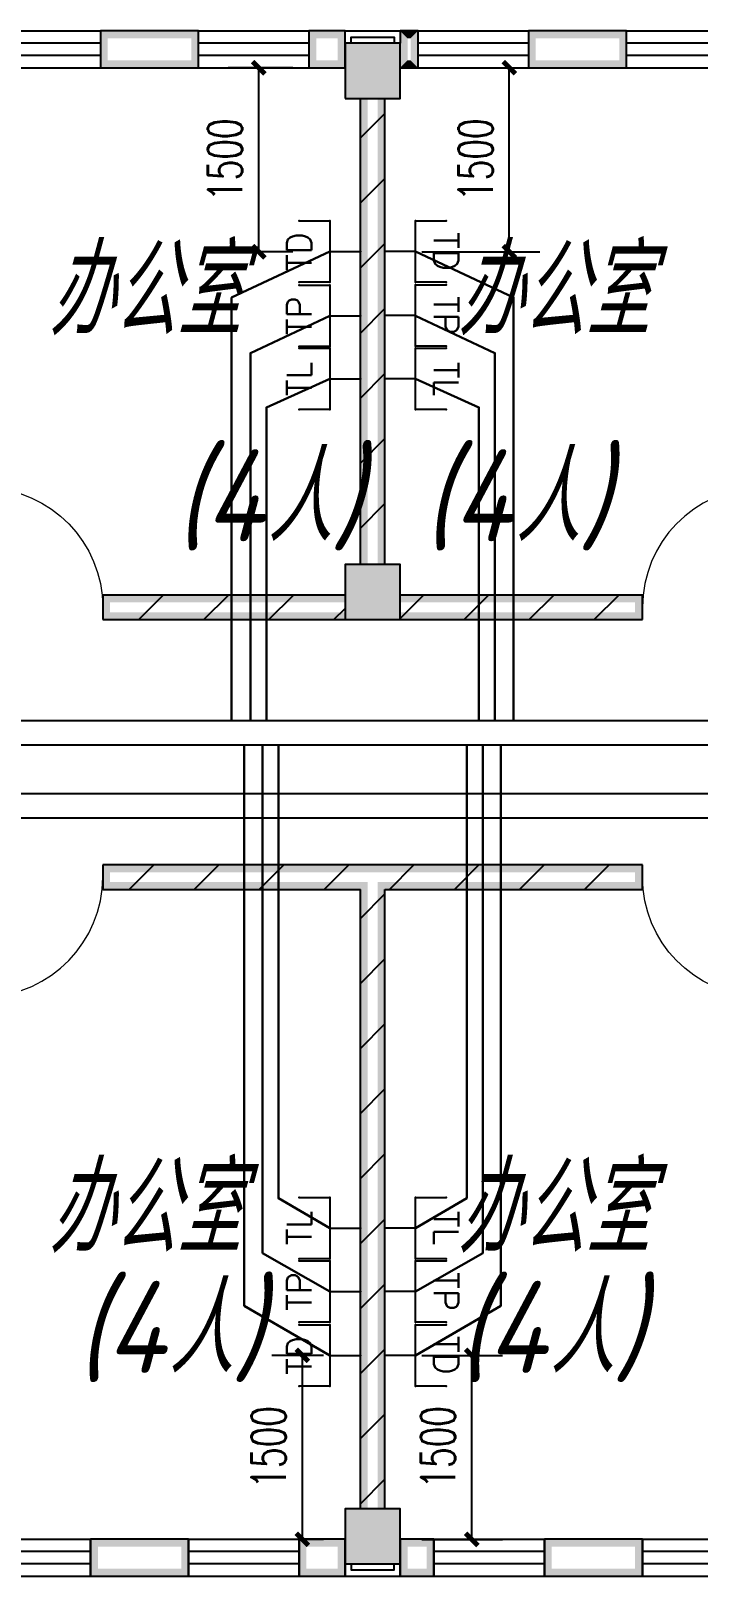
# Model space of a CAD drawing. Extents: x 1241380 to 1952554, y 1012187 to 1766051.
# Drawn here: x 1649079 to 1654518, y 1030613 to 1043213 of the extents above; entities that cross this region are included whole.
import ezdxf
from ezdxf.enums import TextEntityAlignment as Align

# ---------------------------------------------------------------- set-up
doc = ezdxf.new("R2010")
doc.units = 0
for name, color, linetype in [('1-建筑底图', 8, 'Continuous'), ('CABLETRAY_PDS', 4, 'Continuous'), ('PUB_HATCH', 8, 'Continuous'), ('TEL_DIM', 3, 'Continuous'), ('光纤点位', 3, 'Continuous'), ('内网桥架', 1, 'Continuous'), ('红机电话', 3, 'Continuous'), ('蓝机电话', 3, 'Continuous')]:
    doc.layers.add(name, color=color, linetype=linetype)
doc.layers.add('内网线路', color=1, linetype='Continuous', lineweight=30)
doc.styles.add('_TEL_DIM', font='SIMPLEX', dxfattribs={"width": 0.8, "height": 3.5, "bigfont": 'HZTXT'})
doc.styles.add('A_DIM_T3', font='SIMPLEX', dxfattribs={"width": 0.7, "bigfont": 'HZ'})
doc.styles.get("Standard").update_dxf_attribs({"font": 'gbeitc.shx', "bigfont": 'gbcbig.shx'})
doc.linetypes.add('JIEDI', pattern='A,1.25,-0.25,0.25,-0.25,0.625,["/",Standard,S=0.6,R=0,X=0,Y=-0.3],0.625,-0.25,0.25,-0.25', length=4)
doc.dimstyles.new('_TCH_ARCH&&100', dxfattribs={"dimtxt": 280, "dimasz": 100, "dimexe": 250, "dimexo": 300, "dimgap": 135, "dimtad": 1, "dimdec": 0, "dimzin": 0, "dimdsep": 46, "dimtxsty": 'A_DIM_T3', "dimblk": 'ARCHTICK', "dimcen": 0.09, "dimclrt": 7, "dimazin": 2, "dimtfac": 1, "dimtdec": 0, "dimtix": 1, "dimtmove": 2, "dimatfit": 3, "dimfxl": 100, "dimtolj": 1, "dimtzin": 0, "dimarcsym": 0})
pattern_1 = [(45, (933820.03, 485085.73), (-265.16515, 265.16515), [])]

# ---------------------------------------------------------------- blocks, each defined once
blk = doc.blocks.new('$DorLib2D$00000001')
at = {"color": 0}
for p, q in [((0.45, 0.975), (0.5, 0.975)), ((0.45, 0), (0.45, 0.975)), ((0.5, 0), (0.5, 0.975)), ((0.5, 0), (0.45, 0))]:
    blk.add_line(p, q, dxfattribs=at)
at = {"color": 0, "lineweight": 13}
blk.add_arc((0.475, 0), 0.975, 91.4693, 180, dxfattribs=at)
blk = doc.blocks.new('$WINLIB2D$00000001')
at = {"color": 0}
for points in [[(-0.5, 0.5), (-0.5, -0.5)], [(-0.5, 0.5), (0.5, 0.5)], [(0.5, -0.5), (0.5, 0.5)], [(0.5, 0.167), (-0.5, 0.167)], [(0.5, -0.167), (-0.5, -0.167)], [(-0.5, -0.5), (0.5, -0.5)]]:
    blk.add_lwpolyline(points, dxfattribs=at)
blk = doc.blocks.new('_FZH')
blk.add_lwpolyline([(-0.5, -0.5), (0.5, -0.5), (0.5, 0.5), (-0.5, 0.5)], close=True)
at = {"layer": 'PUB_HATCH'}
blk.add_solid([(-0.5, -0.5), (0.5, -0.5), (-0.5, 0.5), (0.5, 0.5)], dxfattribs=at)
blk = doc.blocks.new('1-二层建筑底图')
at = {"layer": '1-建筑底图'}
for points in [[(1650446, 1088421), (1649646, 1088421), (1649706, 1088361), (1650386, 1088361)], [(1649646, 1088421), (1649646, 1088121), (1649706, 1088181), (1649706, 1088361)], [(1650446, 1088121), (1650446, 1088421), (1650386, 1088361), (1650386, 1088181)], [(1651640, 1088421), (1651346, 1088421), (1651406, 1088361), (1651580, 1088361)], [(1651346, 1088421), (1651346, 1088121), (1651406, 1088181), (1651406, 1088361)], [(1651640, 1088121), (1651640, 1088421), (1651580, 1088361), (1651580, 1088181)], [(1652235, 1088421), (1652090, 1088421), (1652150, 1088361), (1652175, 1088361)], [(1652090, 1088321), (1652090, 1088321), (1652090, 1088121), (1652150, 1088181), (1652150, 1088361), (1652090, 1088421)], [(1652235, 1088121), (1652235, 1088421), (1652175, 1088361), (1652175, 1088181)], [(1653935, 1088421), (1653135, 1088421), (1653195, 1088361), (1653875, 1088361)], [(1653135, 1088421), (1653135, 1088121), (1653195, 1088181), (1653195, 1088361)], [(1653935, 1088121), (1653935, 1088421), (1653875, 1088361), (1653875, 1088181)], [(1652090, 1088321), (1651640, 1088321), (1651700, 1088261), (1652030, 1088261)], [(1651640, 1088321), (1651640, 1087871), (1651700, 1087931), (1651700, 1088261)], [(1652090, 1087871), (1652090, 1088321), (1652030, 1088261), (1652030, 1087931)], [(1649646, 1088121), (1650446, 1088121), (1650386, 1088181), (1649706, 1088181)], [(1651346, 1088121), (1651640, 1088121), (1651580, 1088181), (1651406, 1088181)], [(1652090, 1088121), (1652090, 1088121), (1652235, 1088121), (1652175, 1088181), (1652150, 1088181)], [(1653135, 1088121), (1653935, 1088121), (1653875, 1088181), (1653195, 1088181)], [(1651640, 1087871), (1652090, 1087871), (1652030, 1087931), (1651700, 1087931)], [(1651825, 1087871), (1651765, 1087871), (1651765, 1084071), (1651825, 1084071)], [(1651965, 1087871), (1651905, 1087871), (1651905, 1084071), (1651965, 1084071)], [(1652090, 1084071), (1651640, 1084071), (1651700, 1084011), (1652030, 1084011)], [(1651640, 1084071), (1651640, 1083621), (1651700, 1083681), (1651700, 1084011)], [(1652090, 1083621), (1652090, 1084071), (1652030, 1084011), (1652030, 1083681)], [(1651640, 1083761), (1651640, 1083821), (1649665, 1083821), (1649725, 1083761)], [(1649665, 1083821), (1649665, 1083621), (1649725, 1083681), (1649725, 1083761)], [(1652090, 1083821), (1652090, 1083761), (1654005, 1083761), (1654065, 1083821)], [(1654065, 1083621), (1654065, 1083821), (1654005, 1083761), (1654005, 1083681)], [(1651640, 1083621), (1651640, 1083681), (1649725, 1083681), (1649665, 1083621)], [(1651640, 1083621), (1652090, 1083621), (1652030, 1083681), (1651700, 1083681)], [(1652090, 1083681), (1652090, 1083621), (1654065, 1083621), (1654005, 1083681)], [(1651865, 1081621), (1649665, 1081621), (1649725, 1081561), (1651865, 1081561)], [(1649665, 1081621), (1649665, 1081421), (1649725, 1081481), (1649725, 1081561)], [(1654065, 1081621), (1651865, 1081621), (1651865, 1081561), (1654005, 1081561)], [(1654065, 1081421), (1654065, 1081621), (1654005, 1081561), (1654005, 1081481)], [(1649665, 1081421), (1651765, 1081421), (1651825, 1081481), (1649725, 1081481)], [(1651765, 1076371), (1651825, 1076371), (1651825, 1081481), (1651765, 1081421)], [(1651965, 1081421), (1654065, 1081421), (1654005, 1081481), (1651905, 1081481)], [(1651905, 1076371), (1651965, 1076371), (1651965, 1081421), (1651905, 1081481)], [(1652090, 1076371), (1651640, 1076371), (1651700, 1076311), (1652030, 1076311)], [(1651640, 1076371), (1651640, 1075921), (1651700, 1075981), (1651700, 1076311)], [(1652090, 1075921), (1652090, 1076371), (1652030, 1076311), (1652030, 1075981)], [(1650365, 1076121), (1649565, 1076121), (1649625, 1076061), (1650305, 1076061)], [(1649565, 1076121), (1649565, 1075821), (1649625, 1075881), (1649625, 1076061)], [(1650365, 1075821), (1650365, 1076121), (1650305, 1076061), (1650305, 1075881)], [(1651640, 1076121), (1651265, 1076121), (1651325, 1076061), (1651580, 1076061)], [(1651265, 1076121), (1651265, 1075821), (1651325, 1075881), (1651325, 1076061)], [(1651640, 1075821), (1651640, 1076121), (1651580, 1076061), (1651580, 1075881)], [(1652365, 1076121), (1652090, 1076121), (1652150, 1076061), (1652305, 1076061)], [(1652090, 1076121), (1652090, 1075821), (1652150, 1075881), (1652150, 1076061)], [(1652365, 1075821), (1652365, 1076121), (1652305, 1076061), (1652305, 1075881)], [(1654065, 1076121), (1653265, 1076121), (1653325, 1076061), (1654005, 1076061)], [(1653265, 1076121), (1653265, 1075821), (1653325, 1075881), (1653325, 1076061)], [(1654065, 1075821), (1654065, 1076121), (1654005, 1076061), (1654005, 1075881)], [(1651640, 1075921), (1652090, 1075921), (1652030, 1075981), (1651700, 1075981)], [(1649565, 1075821), (1650365, 1075821), (1650305, 1075881), (1649625, 1075881)], [(1651265, 1075821), (1651640, 1075821), (1651580, 1075881), (1651325, 1075881)], [(1652090, 1075821), (1652365, 1075821), (1652305, 1075881), (1652150, 1075881)], [(1653265, 1075821), (1654065, 1075821), (1654005, 1075881), (1653325, 1075881)]]:
    blk.add_hatch(color=256, dxfattribs=at).paths.add_polyline_path(points)
h = blk.add_hatch(dxfattribs=at)
h.set_pattern_fill('普通砖', color=256, scale=150, style=0)
h.set_pattern_definition(pattern_1)
h.paths.add_polyline_path([(1651965, 1087871), (1651765, 1087871), (1651765, 1084071), (1651965, 1084071)])
h = blk.add_hatch(dxfattribs=at)
h.set_pattern_fill('普通砖', color=256, scale=150, style=0)
h.set_pattern_definition(pattern_1)
h.paths.add_polyline_path([(1651640, 1083621), (1651640, 1083821), (1649665, 1083821), (1649665, 1083621)])
h = blk.add_hatch(dxfattribs=at)
h.set_pattern_fill('普通砖', color=256, scale=150, style=0)
h.set_pattern_definition(pattern_1)
h.paths.add_polyline_path([(1652090, 1083821), (1652090, 1083621), (1654065, 1083621), (1654065, 1083821)])
h = blk.add_hatch(dxfattribs=at)
h.set_pattern_fill('普通砖', color=256, scale=150, style=0)
h.set_pattern_definition(pattern_1)
h.paths.add_polyline_path([(1651865, 1081488), (1651865, 1081621), (1649665, 1081621), (1649665, 1081421), (1651765, 1081421), (1651825, 1081481)])
h = blk.add_hatch(dxfattribs=at)
h.set_pattern_fill('普通砖', color=256, scale=150, style=0)
h.set_pattern_definition(pattern_1)
h.paths.add_polyline_path([(1651905, 1081481), (1651965, 1081421), (1654065, 1081421), (1654065, 1081621), (1651865, 1081621), (1651865, 1081488)])
h = blk.add_hatch(dxfattribs=at)
h.set_pattern_fill('普通砖', color=256, scale=150, style=0)
h.set_pattern_definition(pattern_1)
h.paths.add_polyline_path([(1651765, 1076371), (1651965, 1076371), (1651965, 1081421), (1651905, 1081481), (1651865, 1081488), (1651825, 1081481), (1651765, 1081421)])
for p, q in [((1650446, 1088421), (1649646, 1088421)), ((1649646, 1088421), (1649646, 1088121)), ((1650446, 1088121), (1650446, 1088421)), ((1651640, 1088421), (1651346, 1088421)), ((1651346, 1088421), (1651346, 1088121)), ((1651640, 1088121), (1651640, 1088421)), ((1652235, 1088421), (1652090, 1088421)), ((1652090, 1088421), (1652090, 1088321)), ((1652235, 1088121), (1652235, 1088421)), ((1653935, 1088421), (1653135, 1088421)), ((1653135, 1088421), (1653135, 1088121)), ((1653935, 1088121), (1653935, 1088421)), ((1649646, 1088121), (1650446, 1088121)), ((1651346, 1088121), (1651640, 1088121)), ((1652090, 1088121), (1652235, 1088121)), ((1653135, 1088121), (1653935, 1088121)), ((1651765, 1084071), (1651765, 1087871)), ((1651965, 1084071), (1651965, 1087871)), ((1651640, 1083821), (1649665, 1083821)), ((1649665, 1083821), (1649665, 1083621)), ((1654065, 1083821), (1652090, 1083821)), ((1654065, 1083621), (1654065, 1083821)), ((1649665, 1083621), (1651640, 1083621)), ((1652090, 1083621), (1654065, 1083621)), ((1651865, 1081621), (1649665, 1081621)), ((1649665, 1081621), (1649665, 1081421)), ((1654065, 1081621), (1651865, 1081621)), ((1654065, 1081421), (1654065, 1081621)), ((1649665, 1081421), (1651765, 1081421)), ((1651765, 1076371), (1651765, 1081421)), ((1651965, 1081421), (1654065, 1081421)), ((1651965, 1076371), (1651965, 1081421)), ((1650365, 1076121), (1649565, 1076121)), ((1649565, 1076121), (1649565, 1075821)), ((1650365, 1075821), (1650365, 1076121)), ((1651640, 1076121), (1651265, 1076121)), ((1651265, 1076121), (1651265, 1075821)), ((1651640, 1075821), (1651640, 1076121)), ((1652365, 1076121), (1652090, 1076121)), ((1652090, 1076121), (1652090, 1075821)), ((1652365, 1075821), (1652365, 1076121)), ((1654065, 1076121), (1653265, 1076121)), ((1653265, 1076121), (1653265, 1075821)), ((1654065, 1075821), (1654065, 1076121)), ((1649565, 1075821), (1650365, 1075821)), ((1651265, 1075821), (1651640, 1075821)), ((1652090, 1075821), (1652365, 1075821)), ((1653265, 1075821), (1654065, 1075821))]:
    blk.add_line(p, q, dxfattribs=at)
for points in [[(1651640, 1088321), (1651640, 1088421), (1652090, 1088421), (1652090, 1088321)], [(1651690, 1088321), (1651690, 1088371), (1652040, 1088371), (1652040, 1088321)], [(1651640, 1075921), (1651640, 1075821), (1652090, 1075821), (1652090, 1075921)], [(1651690, 1075921), (1651690, 1075871), (1652040, 1075871), (1652040, 1075921)]]:
    blk.add_lwpolyline(points, dxfattribs=at)
for name, p, xscale, yscale, zscale in [('$WINLIB2D$00000001', (1649196, 1088271), 900, -300, 900), ('$WINLIB2D$00000001', (1650896, 1088271), 900, -300, 900), ('$WINLIB2D$00000001', (1652685, 1088271), 900, -300, 900), ('$WINLIB2D$00000001', (1654385, 1088271), 900, -300, 900), ('$DorLib2D$00000001', (1649165, 1081521), -1000, -1000, -1000), ('$DorLib2D$00000001', (1654565, 1081521), 1000, -1000, 1000)]:
    blk.add_blockref(name, p, dxfattribs=dict(at, xscale=xscale, yscale=yscale, zscale=zscale))
for name, p, xscale, yscale, zscale, rotation in [('_FZH', (1651865, 1088096), 449.9999997157138, 449.9999997157138, 449.9999997157138, 8.893475487405864e-09), ('$DorLib2D$00000001', (1649165, 1083721), 1000, -1000, 1000, 180), ('$DorLib2D$00000001', (1654565, 1083721), -1000, -1000, -1000, 180), ('_FZH', (1651865, 1083846), 449.9999997157138, 449.9999997157138, 449.9999997157138, 8.893475487405864e-09), ('_FZH', (1651865, 1076146), 449.9999997157138, 449.9999997157138, 449.9999997157138, 8.893475487405864e-09), ('$WINLIB2D$00000001', (1649115, 1075971), -900, -300, -900, 180), ('$WINLIB2D$00000001', (1650815, 1075971), -900, -300, -900, 180), ('$WINLIB2D$00000001', (1652815, 1075971), -900, -300, -900, 180.0005764168231), ('$WINLIB2D$00000001', (1654515, 1075971), -900, -300, -900, 180.0005764168231)]:
    blk.add_blockref(name, p, dxfattribs=dict(at, xscale=xscale, yscale=yscale, zscale=zscale, rotation=rotation))
for s, height, p in [('办公室', 723.4, (1649219, 1085942)), ('办公室', 723.4, (1652551, 1085942)), ('(4', 750, (1650251, 1084258)), ('人', 723, (1651001, 1084258)), (')', 750, (1651528, 1084258)), ('(4', 750, (1652272, 1084258)), ('人', 723, (1653022, 1084258)), (')', 750, (1653548, 1084258)), ('办公室', 723.4, (1649219, 1078460)), ('办公室', 723.4, (1652551, 1078460)), ('(4', 750, (1649446, 1077477)), ('人', 723, (1650196, 1077477)), (')', 750, (1650723, 1077477)), ('(4', 750, (1652553, 1077477)), ('人', 723, (1653303, 1077477)), (')', 750, (1653829, 1077477))]:
    blk.add_text(s, height=height, dxfattribs=at).set_placement(p)
blk = doc.blocks.new('$equip$00001867')
for p, q in [((-0.5, 0.499), (-0.5, 0.999)), ((0.5, 0.999), (0.5, 0.499)), ((0.5, 0.499), (-0.5, 0.499)), ((0, 0.5), (0, 0))]:
    blk.add_line(p, q)
for p in [(-0.5, 0.999), (0.5, 0.999), (-0.5, 0.499), (0.5, 0.499), (0, 0)]:
    blk.add_point(p)
at = {"color": 7, "style": '_TEL_DIM'}
blk.add_attdef('$TEXT$', text='', height=0.4, dxfattribs=at).set_placement((0, 0.999), align=Align.MIDDLE_CENTER)
at = {"color": 7, "style": '_TEL_DIM', "flags": 1}
blk.add_attdef('A', text='', height=0.00002, dxfattribs=at).set_placement((0, 0), align=Align.MIDDLE_CENTER)
blk = doc.blocks.new('$equip$00002670')
for p, q in [((-0.5, 0.499), (-0.5, 0.999)), ((0.5, 0.999), (0.5, 0.499)), ((0.5, 0.499), (-0.5, 0.499)), ((0, 0.5), (0, 0))]:
    blk.add_line(p, q)
for p in [(-0.5, 0.999), (0.5, 0.999), (-0.5, 0.499), (0.5, 0.499), (0, 0)]:
    blk.add_point(p)
at = {"color": 7, "style": '_TEL_DIM'}
blk.add_attdef('$TEXT$', text='', height=0.4, dxfattribs=at).set_placement((0, 0.999), align=Align.MIDDLE_CENTER)
at = {"color": 7, "style": '_TEL_DIM', "flags": 1}
blk.add_attdef('A', text='', height=0.000025, dxfattribs=at).set_placement((0, 0), align=Align.MIDDLE_CENTER)
blk = doc.blocks.new('_ArchTick')
at = {"color": 0, "linetype": 'ByBlock', "const_width": 0.4}
blk.add_lwpolyline([(-0.5, -0.5), (0.5, 0.5)], dxfattribs=at)
blk = doc.blocks.new('*D358')
at = {"layer": 'Defpoints', "color": 0}
for p in [(1651292, 1032413), (1651765, 1032413), (1651765, 1030913)]:
    blk.add_point(p, dxfattribs=at)
at = {"layer": 'TEL_DIM', "color": 0, "lineweight": -2, "transparency": 16777216}
for p, q in [((1651465, 1032413), (1651042, 1032413)), ((1651292, 1030913), (1651292, 1032413)), ((1651465, 1030913), (1651042, 1030913))]:
    blk.add_line(p, q, dxfattribs=at)
at = {"layer": 'TEL_DIM', "color": 0, "lineweight": -2, "transparency": 16777216, "xscale": 100, "yscale": 100, "zscale": 100}
for p, rotation in [((1651292, 1032413), 90), ((1651292, 1030913), 270)]:
    blk.add_blockref('_ArchTick', p, dxfattribs=dict(at, rotation=rotation))
at = {"layer": 'TEL_DIM', "color": 7, "transparency": 16777216, "insert": (1651017, 1031663), "char_height": 280, "attachment_point": 5, "rotation": 90, "style": 'A_DIM_T3'}
blk.add_mtext('\\A1;1500', dxfattribs=at)
blk = doc.blocks.new('*D359')
at = {"layer": 'Defpoints', "color": 0}
for p in [(1651965, 1032413), (1652673, 1032413), (1651965, 1030913)]:
    blk.add_point(p, dxfattribs=at)
at = {"layer": 'TEL_DIM', "color": 0, "lineweight": -2, "transparency": 16777216}
for p, q in [((1652265, 1032413), (1652923, 1032413)), ((1652673, 1030913), (1652673, 1032413)), ((1652265, 1030913), (1652923, 1030913))]:
    blk.add_line(p, q, dxfattribs=at)
at = {"layer": 'TEL_DIM', "color": 0, "lineweight": -2, "transparency": 16777216, "xscale": 100, "yscale": 100, "zscale": 100}
for p, rotation in [((1652673, 1032413), 90), ((1652673, 1030913), 270)]:
    blk.add_blockref('_ArchTick', p, dxfattribs=dict(at, rotation=rotation))
at = {"layer": 'TEL_DIM', "color": 7, "transparency": 16777216, "insert": (1652398, 1031663), "char_height": 280, "attachment_point": 5, "rotation": 90, "style": 'A_DIM_T3'}
blk.add_mtext('\\A1;1500', dxfattribs=at)
blk = doc.blocks.new('*D387')
at = {"layer": 'Defpoints', "color": 0}
for p in [(1651965, 1042913), (1652979, 1042913), (1651965, 1041413)]:
    blk.add_point(p, dxfattribs=at)
at = {"layer": 'TEL_DIM', "color": 0, "lineweight": -2, "transparency": 16777216}
for p, q in [((1652265, 1042913), (1653229, 1042913)), ((1652979, 1041413), (1652979, 1042913)), ((1652265, 1041413), (1653229, 1041413))]:
    blk.add_line(p, q, dxfattribs=at)
at = {"layer": 'TEL_DIM', "color": 0, "lineweight": -2, "transparency": 16777216, "xscale": 100, "yscale": 100, "zscale": 100}
for p, rotation in [((1652979, 1042913), 90), ((1652979, 1041413), 270)]:
    blk.add_blockref('_ArchTick', p, dxfattribs=dict(at, rotation=rotation))
at = {"layer": 'TEL_DIM', "color": 7, "transparency": 16777216, "insert": (1652704, 1042163), "char_height": 280, "attachment_point": 5, "rotation": 90, "style": 'A_DIM_T3'}
blk.add_mtext('\\A1;1500', dxfattribs=at)
blk = doc.blocks.new('*D388')
at = {"layer": 'Defpoints', "color": 0}
for p in [(1650937, 1042913), (1651515, 1042913), (1651515, 1041413)]:
    blk.add_point(p, dxfattribs=at)
at = {"layer": 'TEL_DIM', "color": 0, "lineweight": -2, "transparency": 16777216}
for p, q in [((1651215, 1042913), (1650687, 1042913)), ((1650937, 1041413), (1650937, 1042913)), ((1651215, 1041413), (1650687, 1041413))]:
    blk.add_line(p, q, dxfattribs=at)
at = {"layer": 'TEL_DIM', "color": 0, "lineweight": -2, "transparency": 16777216, "xscale": 100, "yscale": 100, "zscale": 100}
for p, rotation in [((1650937, 1042913), 90), ((1650937, 1041413), 270)]:
    blk.add_blockref('_ArchTick', p, dxfattribs=dict(at, rotation=rotation))
at = {"layer": 'TEL_DIM', "color": 7, "transparency": 16777216, "insert": (1650662, 1042163), "char_height": 280, "attachment_point": 5, "rotation": 90, "style": 'A_DIM_T3'}
blk.add_mtext('\\A1;1500', dxfattribs=at)

msp = doc.modelspace()

# ---------------------------------------------------------------- linework, layer by layer
at = {"layer": 'CABLETRAY_PDS'}
for p, q in [((1599215, 1036994.7), (1679119.1, 1036994.7)), ((1679119.1, 1036794.7), (1599215, 1036794.7))]:
    msp.add_line(p, q, dxfattribs=at)
at = {"layer": '内网桥架'}
for p, q in [((1600835.7, 1037589.4), (1673987.6, 1037589.4)), ((1673987.6, 1037389.4), (1600835.7, 1037389.4))]:
    msp.add_line(p, q, dxfattribs=at)
at = {"layer": '内网线路'}
for points in [[(1651515.5, 1041413.3), (1650715.4, 1041039.1), (1650715.4, 1037589.4)], [(1652214.2, 1041413.3), (1653014.5, 1041039.5), (1653014.5, 1037589.4)], [(1651515.5, 1040889.6), (1650868.4, 1040585.7), (1650868.4, 1037589.4)], [(1652214.5, 1040889.6), (1652861.7, 1040586), (1652861.7, 1037589.4)], [(1651515.5, 1040375), (1650999.5, 1040142.8), (1650999.5, 1037589.4)], [(1652214.7, 1040375), (1652730.9, 1040143), (1652730.9, 1037589.4)], [(1651515.5, 1032413.3), (1650818.9, 1032817.6), (1650818.9, 1037389.4)], [(1651515.5, 1032933.3), (1650966.6, 1033247.5), (1650966.6, 1037389.4)], [(1651515.5, 1033451.6), (1651097.6, 1033694.6), (1651097.6, 1037389.4)], [(1652214.5, 1033451.6), (1652632.4, 1033694.6), (1652632.4, 1037389.4)], [(1652214.5, 1032933.3), (1652763.4, 1033247.5), (1652763.4, 1037389.4)], [(1652214.5, 1032413.3), (1652911, 1032817.6), (1652911, 1037389.4)]]:
    msp.add_lwpolyline(points, dxfattribs=at)

# ---------------------------------------------------------------- block references
at = {"layer": '1-建筑底图', "linetype": 'JIEDI'}
msp.add_blockref('1-二层建筑底图', (0, -45207.9), dxfattribs=at)
at = {"layer": '光纤点位', "xscale": 500, "yscale": 500, "zscale": 500}
for p, rotation in [((1651765, 1041413.3), 90), ((1651965, 1041413.3), 270), ((1651765, 1032413.3), 90), ((1651965, 1032413.3), 270)]:
    msp.add_blockref('$equip$00002670', p, dxfattribs=dict(at, rotation=rotation)).add_auto_attribs({'$TEXT$': 'TD'})
at = {"layer": '红机电话', "xscale": 500, "yscale": 500, "zscale": 500}
for p, rotation in [((1651765, 1040889.6), 90), ((1651965, 1040893.3), 270), ((1651765, 1032933.3), 90), ((1651965, 1032933.3), 270)]:
    msp.add_blockref('$equip$00001867', p, dxfattribs=dict(at, rotation=rotation)).add_auto_attribs({'$TEXT$': 'TP'})
at = {"layer": '蓝机电话', "xscale": 500, "yscale": 500, "zscale": 500}
for p, rotation in [((1651765, 1040375), 90), ((1651965, 1040375), 270), ((1651765, 1033451.6), 90), ((1651965, 1033451.6), 270)]:
    msp.add_blockref('$equip$00001867', p, dxfattribs=dict(at, rotation=rotation)).add_auto_attribs({'$TEXT$': 'TL'})

# ---------------------------------------------------------------- dimensions: what is measured, and where the dimension line sits
at = {"layer": 'TEL_DIM'}
for p1, p2, distance, picture, middle in [((1651515.5, 1041413.3), (1651515.5, 1042913.3), 578.5, '*D388', (1650662, 1042163.3)), ((1651965, 1041413.3), (1651965, 1042913.3), -1014, '*D387', (1652703.9, 1042163.3)), ((1651765, 1030913.3), (1651765, 1032413.3), 473.5, '*D358', (1651016.5, 1031663.3)), ((1651965, 1030913.3), (1651965, 1032413.3), -708, '*D359', (1652398, 1031663.3))]:
    dim = msp.add_aligned_dim(p1=p1, p2=p2, distance=distance, dimstyle='_TCH_ARCH&&100', dxfattribs=at)
    dim.commit()
    dim.dimension.update_dxf_attribs({"geometry": picture, "text_midpoint": middle})

doc.saveas('drawing.dxf')
